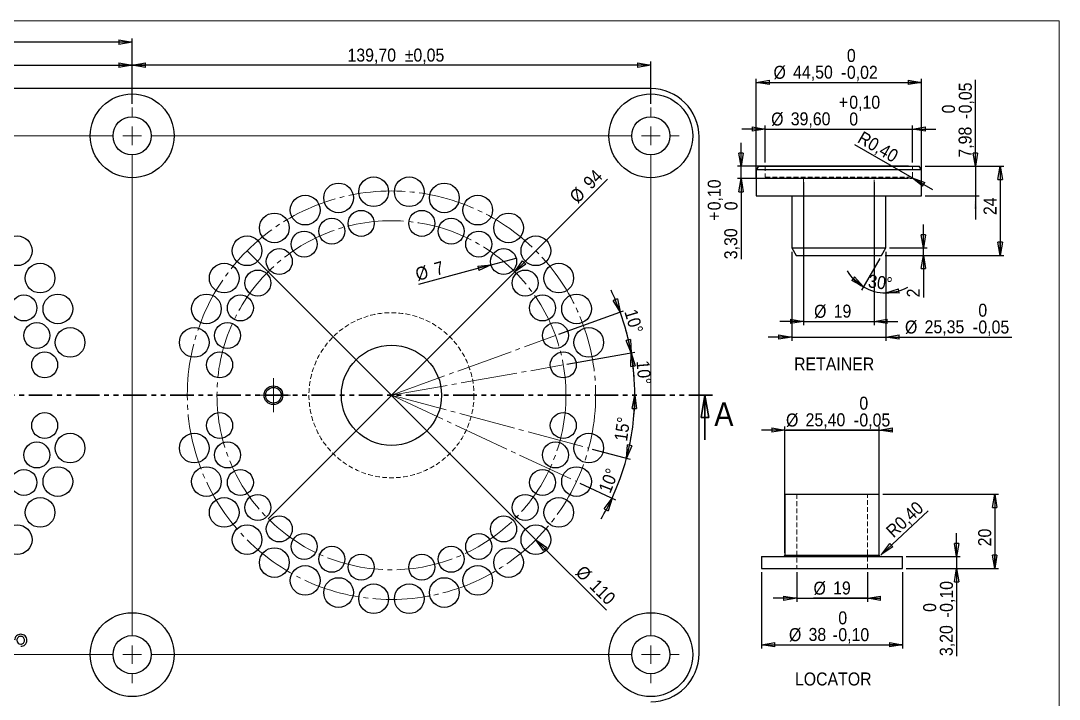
# Model space of a CAD drawing. Header units: millimetres. Extents: x 0 to 840, y 0 to 594.
# Drawn here: x 281 to 840, y 229 to 594 of the extents above; entities that cross this region are included whole.
import ezdxf

# ---------------------------------------------------------------- set-up
doc = ezdxf.new("R2010")
doc.units = ezdxf.units.MM
doc.header["$LTSCALE"] = 2
for name, pattern in [('SLD-Centro', [19.05, 15.24, -1.27, 1.27, -1.27]), ('SLD-Combinazione-di-due-tratteggi', [12.7, 6.35, -1.27, 1.27, -1.27, 1.27, -1.27]), ('SLD-Solido', [0]), ('SLD-Tratteggiato', [1.905, 1.27, -0.635])]:
    doc.linetypes.add(name, pattern=pattern)
doc.layers.add('D', color=3, linetype='SLD-Solido', lineweight=25)
doc.layers.add('SEZ', color=6, linetype='SLD-Combinazione-di-due-tratteggi', lineweight=35)
doc.layers.add('Q', color=2, linetype='SLD-Solido')
doc.styles.add('SLDTEXTSTYLE0', font='GOTHIC.TTF', dxfattribs={"width": 0.913})
doc.dimstyles.new('SLDDIMSTYLE0', dxfattribs={"dimtxt": 7, "dimasz": 7.112, "dimexe": 0, "dimexo": 0.0625, "dimgap": 1.75, "dimtad": 1, "dimlfac": 0.5, "dimrnd": 1e-09, "dimzin": 12, "dimdsep": 46, "dimtxsty": 'SLDTEXTSTYLE0', "dimblk1": 'NONE', "dimblk2": 'CLOSED', "dimsah": 1, "dimcen": 0, "dimadec": 0, "dimazin": 3, "dimtfac": 1, "dimtmove": 0, "dimatfit": 3, "dimldrblk": 'NONE', "dimfxl": 0, "dimfrac": 2, "dimtolj": 1, "dimtzin": 12, "dimarcsym": 0})
doc.dimstyles.new('SLDDIMSTYLE1', dxfattribs={"dimtxt": 7, "dimasz": 7.112, "dimexe": 0, "dimexo": 0.0625, "dimgap": 1.75, "dimtad": 1, "dimdec": 4, "dimzin": 12, "dimdsep": 46, "dimtxsty": 'SLDTEXTSTYLE0', "dimblk1": 'CLOSED', "dimblk2": 'CLOSED', "dimsah": 1, "dimcen": 0.09, "dimazin": 3, "dimtfac": 1, "dimtofl": 0, "dimtmove": 0, "dimatfit": 3, "dimldrblk": 'CLOSED', "dimfxl": 0, "dimfrac": 2, "dimtolj": 1, "dimtzin": 12, "dimarcsym": 0})
doc.dimstyles.new('SLDDIMSTYLE15', dxfattribs={"dimtxt": 7, "dimasz": 7.112, "dimexe": 0, "dimexo": 0.0625, "dimgap": 1.75, "dimtad": 1, "dimlfac": 0.5, "dimrnd": 1e-09, "dimzin": 12, "dimdsep": 46, "dimtxsty": 'SLDTEXTSTYLE0', "dimblk1": 'CLOSED', "dimblk2": 'CLOSED', "dimsah": 1, "dimcen": 0.09, "dimadec": 0, "dimazin": 3, "dimtol": 1, "dimtp": 0.1, "dimtfac": 1, "dimtmove": 0, "dimatfit": 0, "dimldrblk": 'CLOSED', "dimfxl": 0, "dimfrac": 2, "dimtolj": 1, "dimarcsym": 0})
doc.dimstyles.new('SLDDIMSTYLE16', dxfattribs={"dimtxt": 7, "dimasz": 7.112, "dimexe": 0, "dimexo": 0.0625, "dimgap": 1.75, "dimtad": 1, "dimlfac": 0.5, "dimrnd": 1e-09, "dimzin": 12, "dimdsep": 46, "dimtxsty": 'SLDTEXTSTYLE0', "dimblk1": 'CLOSED', "dimsah": 1, "dimcen": 0.09, "dimadec": 0, "dimazin": 3, "dimtol": 1, "dimtm": 0.05, "dimtfac": 1, "dimtmove": 0, "dimatfit": 0, "dimldrblk": 'CLOSED', "dimfxl": 0, "dimfrac": 2, "dimtolj": 1, "dimarcsym": 0})
doc.dimstyles.new('SLDDIMSTYLE17', dxfattribs={"dimtxt": 7, "dimasz": 7.112, "dimexe": 0, "dimexo": 0.0625, "dimgap": 1.75, "dimtad": 1, "dimlfac": 0.5, "dimrnd": 1e-09, "dimdsep": 46, "dimtxsty": 'SLDTEXTSTYLE0', "dimblk1": 'CLOSED', "dimblk2": 'CLOSED', "dimsah": 1, "dimcen": 0, "dimadec": 0, "dimazin": 2, "dimtfac": 1, "dimtofl": 0, "dimtmove": 1, "dimatfit": 3, "dimldrblk": 'CLOSED', "dimfxl": 0, "dimfrac": 2, "dimtolj": 1, "dimtzin": 12, "dimarcsym": 0})
doc.dimstyles.new('SLDDIMSTYLE18', dxfattribs={"dimtxt": 7, "dimasz": 7.112, "dimexe": 0, "dimexo": 0.0625, "dimgap": 1.75, "dimtad": 1, "dimlfac": 0.5, "dimrnd": 1e-09, "dimzin": 12, "dimdsep": 46, "dimtxsty": 'SLDTEXTSTYLE0', "dimblk1": 'CLOSED', "dimblk2": 'CLOSED', "dimsah": 1, "dimcen": 0.09, "dimadec": 0, "dimazin": 3, "dimtfac": 1, "dimtmove": 0, "dimatfit": 0, "dimldrblk": 'CLOSED', "dimfxl": 0, "dimfrac": 2, "dimtolj": 1, "dimtzin": 12, "dimarcsym": 0})
doc.dimstyles.new('SLDDIMSTYLE19', dxfattribs={"dimtxt": 7, "dimasz": 7.112, "dimexe": 0, "dimexo": 0.0625, "dimgap": 1.75, "dimtad": 1, "dimdec": 4, "dimzin": 12, "dimdsep": 46, "dimtxsty": 'SLDTEXTSTYLE0', "dimblk1": 'CLOSED', "dimblk2": 'CLOSED', "dimsah": 1, "dimcen": 0.09, "dimazin": 3, "dimtfac": 1, "dimtofl": 0, "dimtmove": 0, "dimatfit": 3, "dimldrblk": 'CLOSED', "dimfxl": 0, "dimfrac": 2, "dimtolj": 1, "dimtzin": 12, "dimarcsym": 0})
doc.dimstyles.new('SLDDIMSTYLE2', dxfattribs={"dimtxt": 7, "dimasz": 7.112, "dimexe": 0, "dimexo": 0.0625, "dimgap": 1.75, "dimtad": 1, "dimlfac": 0.5, "dimrnd": 1e-09, "dimzin": 12, "dimdsep": 46, "dimtxsty": 'SLDTEXTSTYLE0', "dimblk1": 'CLOSED', "dimblk2": 'CLOSED', "dimsah": 1, "dimcen": 0.09, "dimadec": 0, "dimazin": 3, "dimtfac": 1, "dimtofl": 0, "dimtmove": 0, "dimatfit": 3, "dimldrblk": 'CLOSED', "dimfxl": 0, "dimfrac": 2, "dimtolj": 1, "dimtzin": 12, "dimarcsym": 0})
doc.dimstyles.new('SLDDIMSTYLE20', dxfattribs={"dimtxt": 7, "dimasz": 7.112, "dimexe": 0, "dimexo": 0.0625, "dimgap": 1.75, "dimtad": 1, "dimlfac": 0.5, "dimrnd": 1e-09, "dimzin": 12, "dimdsep": 46, "dimtxsty": 'SLDTEXTSTYLE0', "dimblk1": 'CLOSED', "dimblk2": 'CLOSED', "dimsah": 1, "dimcen": 0.09, "dimadec": 0, "dimazin": 3, "dimtol": 1, "dimtm": 0.05, "dimtfac": 1, "dimtmove": 0, "dimatfit": 0, "dimldrblk": 'CLOSED', "dimfxl": 0, "dimfrac": 2, "dimtolj": 1, "dimarcsym": 0})
doc.dimstyles.new('SLDDIMSTYLE21', dxfattribs={"dimtxt": 7, "dimasz": 7.112, "dimexe": 0, "dimexo": 0.0625, "dimgap": 1.75, "dimtad": 1, "dimlfac": 0.5, "dimrnd": 1e-09, "dimzin": 12, "dimdsep": 46, "dimtxsty": 'SLDTEXTSTYLE0', "dimblk1": 'CLOSED', "dimblk2": 'CLOSED', "dimsah": 1, "dimcen": 0.09, "dimadec": 0, "dimazin": 3, "dimtol": 1, "dimtm": 0.02, "dimtfac": 1, "dimtofl": 0, "dimtmove": 0, "dimatfit": 3, "dimldrblk": 'CLOSED', "dimfxl": 0, "dimfrac": 2, "dimtolj": 1, "dimarcsym": 0})
doc.dimstyles.new('SLDDIMSTYLE22', dxfattribs={"dimtxt": 7, "dimasz": 7.112, "dimexe": 0, "dimexo": 0.0625, "dimgap": 1.75, "dimtad": 1, "dimlfac": 0.5, "dimrnd": 1e-09, "dimzin": 12, "dimdsep": 46, "dimtxsty": 'SLDTEXTSTYLE0', "dimblk1": 'CLOSED', "dimblk2": 'CLOSED', "dimsah": 1, "dimcen": 0.09, "dimadec": 0, "dimazin": 3, "dimtol": 1, "dimtm": 0.1, "dimtfac": 1, "dimtmove": 0, "dimatfit": 0, "dimldrblk": 'CLOSED', "dimfxl": 0, "dimfrac": 2, "dimtolj": 1, "dimarcsym": 0})
doc.dimstyles.new('SLDDIMSTYLE23', dxfattribs={"dimtxt": 7, "dimasz": 7.112, "dimexe": 0, "dimexo": 0.0625, "dimgap": 1.75, "dimtad": 1, "dimlfac": 0.5, "dimrnd": 1e-09, "dimzin": 12, "dimdsep": 46, "dimtxsty": 'SLDTEXTSTYLE0', "dimblk1": 'CLOSED', "dimblk2": 'CLOSED', "dimsah": 1, "dimcen": 0.09, "dimadec": 0, "dimazin": 3, "dimtol": 1, "dimtm": 0.1, "dimtfac": 1, "dimtofl": 0, "dimtmove": 0, "dimatfit": 3, "dimldrblk": 'CLOSED', "dimfxl": 0, "dimfrac": 2, "dimtolj": 1, "dimarcsym": 0})
doc.dimstyles.new('SLDDIMSTYLE24', dxfattribs={"dimtxt": 7, "dimasz": 7.112, "dimexe": 0, "dimexo": 0.0625, "dimgap": 1.75, "dimtad": 1, "dimlfac": 0.5, "dimrnd": 1e-09, "dimdsep": 46, "dimtxsty": 'SLDTEXTSTYLE0', "dimblk1": 'CLOSED', "dimblk2": 'CLOSED', "dimsah": 1, "dimcen": 0, "dimadec": 0, "dimazin": 2, "dimtfac": 1, "dimtofl": 0, "dimtmove": 0, "dimatfit": 3, "dimldrblk": 'CLOSED', "dimfxl": 0, "dimfrac": 2, "dimtolj": 1, "dimtzin": 12, "dimarcsym": 0})
doc.dimstyles.new('SLDDIMSTYLE6', dxfattribs={"dimtxt": 7, "dimasz": 7.112, "dimexe": 0, "dimexo": 0.0625, "dimgap": 1.75, "dimtad": 1, "dimlfac": 0.5, "dimrnd": 1e-09, "dimzin": 12, "dimdsep": 46, "dimtxsty": 'SLDTEXTSTYLE0', "dimblk1": 'CLOSED', "dimblk2": 'CLOSED', "dimsah": 1, "dimcen": 0.09, "dimadec": 0, "dimazin": 3, "dimtol": 1, "dimtp": 0.05, "dimtm": 0.05, "dimtfac": 1, "dimtofl": 0, "dimtmove": 0, "dimatfit": 3, "dimldrblk": 'CLOSED', "dimfxl": 0, "dimfrac": 2, "dimtolj": 1, "dimarcsym": 0})

# ---------------------------------------------------------------- blocks, each defined once
blk = doc.blocks.new('_CLOSED')
at = {"color": 0, "linetype": 'ByBlock', "lineweight": -2}
for p, q in [((-1, 0.166667), (0, 0)), ((-1, 0.166667), (-1, -0.166667)), ((0, 0), (-1, -0.166667)), ((0, 0), (-1, 0))]:
    blk.add_line(p, q, dxfattribs=at)
blk = doc.blocks.new('_D')
at = {"layer": 'Q'}
for q in [(402.51, 470.14), (596.08, 276.57)]:
    blk.add_line((558.08, 314.58), q, dxfattribs=at)
at = {"layer": 'Q', "xscale": 7.112, "yscale": 7.112, "rotation": 135.0000000000002}
blk.add_blockref('_CLOSED', (558.08, 314.58), dxfattribs=at)
at = {"layer": 'Q', "char_height": 7, "attachment_point": 1, "rotation": 315, "style": 'SLDTEXTSTYLE0'}
for s, insert in [('%%c', (583.97, 301.33)), ('110', (591.51, 293.94))]:
    blk.add_mtext(s, dxfattribs=dict(at, insert=insert))
blk = doc.blocks.new('_NONE')
blk = doc.blocks.new('_D_1')
at = {"layer": 'Q'}
for q in [(596.65, 508.72), (413.83, 325.89)]:
    blk.add_line((546.76, 458.83), q, dxfattribs=at)
at = {"layer": 'Q', "xscale": 7.112, "yscale": 7.112, "rotation": 225.0000000000005}
blk.add_blockref('_CLOSED', (546.76, 458.83), dxfattribs=at)
at = {"layer": 'Q', "char_height": 7, "attachment_point": 1, "rotation": 45, "style": 'SLDTEXTSTYLE0'}
for s, insert in [('94', (582.94, 507.8)), ('%%c', (575.55, 500.26))]:
    blk.add_mtext(s, dxfattribs=dict(at, insert=insert))
blk = doc.blocks.new('_D_2')
at = {"layer": 'Q'}
blk.add_line((574.84, 409.03), (611.36, 415.47), dxfattribs=at)
for start, end in [(10, 15.5461), (0, 10), (354.4539, 0)]:
    blk.add_arc((480.29, 392.36), 131.09, start, end, dxfattribs=at)
at = {"layer": 'Q', "xscale": 7.112, "yscale": 7.112}
for p, rotation in [((609.39, 415.12), 281.5527441829682), ((611.38, 392.36), 88.44725581703236)]:
    blk.add_blockref('_CLOSED', p, dxfattribs=dict(at, rotation=rotation))
at = {"layer": 'Q', "insert": (619.21, 411.36), "char_height": 7, "attachment_point": 1, "rotation": 274.9094, "style": 'SLDTEXTSTYLE0'}
blk.add_mtext('10°', dxfattribs=at)
blk = doc.blocks.new('_D_3')
at = {"layer": 'Q'}
for p, q in [((570.5, 425.19), (605.36, 437.88)), ((574.84, 409.03), (611.36, 415.47))]:
    blk.add_line(p, q, dxfattribs=at)
for start, end in [(20, 25.5461), (10, 20), (4.4539, 10)]:
    blk.add_arc((480.29, 392.36), 131.09, start, end, dxfattribs=at)
at = {"layer": 'Q', "xscale": 7.112, "yscale": 7.112}
for p, rotation in [((603.48, 437.19), 291.5527441829676), ((609.39, 415.12), 98.44725581703177)]:
    blk.add_blockref('_CLOSED', p, dxfattribs=dict(at, rotation=rotation))
at = {"layer": 'Q', "insert": (612.38, 439.38), "char_height": 7, "attachment_point": 1, "rotation": 286.715, "style": 'SLDTEXTSTYLE0'}
blk.add_mtext('10°', dxfattribs=at)
blk = doc.blocks.new('_D_4')
at = {"layer": 'Q'}
blk.add_line((588.48, 363.37), (608.85, 357.91), dxfattribs=at)
blk.add_arc((480.29, 392.36), 131.09, 345, 0, dxfattribs=at)
at = {"layer": 'Q', "xscale": 7.112, "yscale": 7.112}
for p, rotation in [((611.38, 392.36), 88.44725581703236), ((606.91, 358.43), 256.5527441829686)]:
    blk.add_blockref('_CLOSED', p, dxfattribs=dict(at, rotation=rotation))
at = {"layer": 'Q', "insert": (600.25, 368.27), "char_height": 7, "attachment_point": 1, "rotation": 81.9414, "style": 'SLDTEXTSTYLE0'}
blk.add_mtext('15°', dxfattribs=at)
blk = doc.blocks.new('_D_5')
at = {"layer": 'Q'}
for p, q in [((588.48, 363.37), (608.85, 357.91)), ((581.8, 345.03), (600.91, 336.12))]:
    blk.add_line(p, q, dxfattribs=at)
for start, end in [(345, 350.5461), (335, 345), (329.4539, 335)]:
    blk.add_arc((480.29, 392.36), 131.09, start, end, dxfattribs=at)
at = {"layer": 'Q', "xscale": 7.112, "yscale": 7.112}
for p, rotation in [((606.91, 358.43), 256.5527441829686), ((599.1, 336.96), 63.4472558170325)]:
    blk.add_blockref('_CLOSED', p, dxfattribs=dict(at, rotation=rotation))
at = {"layer": 'Q', "insert": (591.64, 341.65), "char_height": 7, "attachment_point": 1, "rotation": 68.8112, "style": 'SLDTEXTSTYLE0'}
blk.add_mtext('10°', dxfattribs=at)
blk = doc.blocks.new('_D_11')
at = {"layer": 'Q'}
for p, q in [((340.59, 549.36), (340.59, 572.1)), ((619.99, 549.36), (619.99, 572.1)), ((619.99, 570.1), (340.59, 570.1))]:
    blk.add_line(p, q, dxfattribs=at)
at = {"layer": 'Q', "xscale": 7.112, "yscale": 7.112, "rotation": 180.0000000000004}
blk.add_blockref('_CLOSED', (340.59, 570.1, 14.1), dxfattribs=at)
at = {"layer": 'Q', "xscale": 7.112, "yscale": 7.112}
blk.add_blockref('_CLOSED', (619.99, 570.1, 14.1), dxfattribs=at)
at = {"layer": 'Q', "char_height": 7, "attachment_point": 1, "style": 'SLDTEXTSTYLE0'}
for s, insert in [('139,70', (456.61, 579.04)), (' ±0,05', (485.06, 579.04))]:
    blk.add_mtext(s, dxfattribs=dict(at, insert=insert))
blk = doc.blocks.new('_D_12')
at = {"layer": 'Q'}
for p, q in [((80.19, 549.36), (80.19, 572.1)), ((340.59, 549.36), (340.59, 572.1)), ((80.19, 570.1), (340.59, 570.1))]:
    blk.add_line(p, q, dxfattribs=at)
at = {"layer": 'Q', "xscale": 7.112, "yscale": 7.112, "rotation": 180.0000000000004}
blk.add_blockref('_CLOSED', (80.19, 570.1, 14.1), dxfattribs=at)
at = {"layer": 'Q', "xscale": 7.112, "yscale": 7.112}
blk.add_blockref('_CLOSED', (340.59, 570.1, 14.1), dxfattribs=at)
at = {"layer": 'Q', "char_height": 7, "attachment_point": 1, "style": 'SLDTEXTSTYLE0'}
for s, insert in [('130,20', (187.03, 579.04)), (' ±0,05', (215.47, 579.04))]:
    blk.add_mtext(s, dxfattribs=dict(at, insert=insert))
blk = doc.blocks.new('_D_14')
at = {"layer": 'Q'}
for q in [(547.48, 466.18), (494.83, 452.07)]:
    blk.add_line((533.95, 462.56), q, dxfattribs=at)
at = {"layer": 'Q', "xscale": 7.112, "yscale": 7.112, "rotation": 15.00000000000026}
blk.add_blockref('_CLOSED', (533.95, 462.56, -2.1), dxfattribs=at)
at = {"layer": 'Q', "char_height": 7, "attachment_point": 1, "rotation": 15, "style": 'SLDTEXTSTYLE0'}
for s, insert in [('7', (502.7, 463.49)), ('%%c', (492.53, 460.66))]:
    blk.add_mtext(s, dxfattribs=dict(at, insert=insert))
blk = doc.blocks.new('_D_15')
at = {"layer": 'Q'}
for p, q in [((54.59, 533.46), (54.59, 584.51)), ((340.59, 582.51), (54.59, 582.51)), ((340.59, 549.36), (340.59, 584.51))]:
    blk.add_line(p, q, dxfattribs=at)
at = {"layer": 'Q', "xscale": 7.112, "yscale": 7.112, "rotation": 180.0000000000004}
blk.add_blockref('_CLOSED', (54.59, 582.51, 14.1), dxfattribs=at)
at = {"layer": 'Q', "xscale": 7.112, "yscale": 7.112}
blk.add_blockref('_CLOSED', (340.59, 582.51, 14.1), dxfattribs=at)
at = {"layer": 'Q', "insert": (192.29, 591.45), "char_height": 7, "attachment_point": 1, "style": 'SLDTEXTSTYLE0'}
blk.add_mtext('143', dxfattribs=at)
blk = doc.blocks.new('SW_CENTERMARKSYMBOL_0')
at = {"color": 0, "linetype": 'SLD-Solido', "lineweight": 18}
for p, q in [((-279.4, 10), (-279.4, 15.3)), ((0, 10), (0, 15.3)), ((-529.8, 0), (-289.4, 0)), ((-279.4, 0), (-284.4, 0)), ((-279.4, 0), (-279.4, 5)), ((-279.4, 0), (-279.4, -5)), ((-279.4, 0), (-274.4, 0)), ((-269.4, 0), (-10, 0)), ((0, 0), (-5, 0)), ((0, 0), (0, 5)), ((0, 0), (0, -5)), ((0, 0), (5, 0)), ((10, 0), (15.3, 0)), ((-279.4, -269.4), (-279.4, -10)), ((0, -269.4), (0, -10)), ((-529.8, -279.4), (-289.4, -279.4)), ((-279.4, -279.4), (-284.4, -279.4)), ((-279.4, -279.4), (-279.4, -274.4)), ((-279.4, -279.4), (-279.4, -284.4)), ((-279.4, -279.4), (-274.4, -279.4)), ((-269.4, -279.4), (-10, -279.4)), ((0, -279.4), (-5, -279.4)), ((0, -279.4), (0, -274.4)), ((0, -279.4), (0, -284.4)), ((0, -279.4), (5, -279.4)), ((10, -279.4), (15.3, -279.4)), ((-279.4, -289.4), (-279.4, -294.7)), ((0, -289.4), (0, -294.7))]:
    blk.add_line(p, q, dxfattribs=at)
blk = doc.blocks.new('SW_CENTERMARKSYMBOL_1')
at = {"color": 0, "linetype": 'SLD-Solido', "lineweight": 18}
for p, q in [((0, 5), (0, 9.2)), ((-5, 0), (-9.2, 0)), ((0, 0), (-5, 0)), ((0, 0), (0, 5)), ((0, 0), (0, -5)), ((0, 0), (5, 0)), ((5, 0), (9.2, 0)), ((0, -5), (0, -9.2))]:
    blk.add_line(p, q, dxfattribs=at)
blk = doc.blocks.new('SW_CENTERMARKSYMBOL_3')
at = {"color": 0, "linetype": 'SLD-Solido', "lineweight": 18}
for p, q in [((-279.4, 10), (-279.4, 15.3)), ((0, 10), (0, 15.3)), ((-529.8, 0), (-289.4, 0)), ((-279.4, 0), (-284.4, 0)), ((-279.4, 0), (-279.4, 5)), ((-279.4, 0), (-279.4, -5)), ((-279.4, 0), (-274.4, 0)), ((-269.4, 0), (-10, 0)), ((0, 0), (-5, 0)), ((0, 0), (0, 5)), ((0, 0), (0, -5)), ((0, 0), (5, 0)), ((10, 0), (15.3, 0)), ((-279.4, -269.4), (-279.4, -10)), ((0, -269.4), (0, -10)), ((-529.8, -279.4), (-289.4, -279.4)), ((-279.4, -279.4), (-284.4, -279.4)), ((-279.4, -279.4), (-279.4, -274.4)), ((-279.4, -279.4), (-279.4, -284.4)), ((-279.4, -279.4), (-274.4, -279.4)), ((-269.4, -279.4), (-10, -279.4)), ((0, -279.4), (-5, -279.4)), ((0, -279.4), (0, -274.4)), ((0, -279.4), (0, -284.4)), ((0, -279.4), (5, -279.4)), ((10, -279.4), (15.3, -279.4)), ((-279.4, -289.4), (-279.4, -294.7)), ((0, -289.4), (0, -294.7))]:
    blk.add_line(p, q, dxfattribs=at)
blk = doc.blocks.new('SW_CENTERMARKSYMBOL_4')
at = {"color": 0, "linetype": 'SLD-Solido', "lineweight": 18}
for p, q in [((0, 5), (0, 9.2)), ((-5, 0), (-9.2, 0)), ((0, 0), (-5, 0)), ((0, 0), (0, 5)), ((0, 0), (0, -5)), ((0, 0), (5, 0)), ((5, 0), (9.2, 0)), ((0, -5), (0, -9.2))]:
    blk.add_line(p, q, dxfattribs=at)
blk = doc.blocks.new('_D_26')
at = {"layer": 'Q'}
for p, q in [((668.64, 515.67), (668.64, 528.37)), ((758.89, 515.67), (666.64, 515.67)), ((668.64, 509.07), (668.64, 515.67)), ((758.89, 509.07), (666.64, 509.07)), ((668.64, 509.07), (668.64, 465.59))]:
    blk.add_line(p, q, dxfattribs=at)
at = {"layer": 'Q', "xscale": 7.112, "yscale": 7.112}
for p, rotation in [((668.64, 515.67, 0.2), 270.0000000000004), ((668.64, 509.07, 0.2), 90.0000000000004)]:
    blk.add_blockref('_CLOSED', p, dxfattribs=dict(at, rotation=rotation))
at = {"layer": 'Q', "char_height": 7, "attachment_point": 1, "rotation": 90, "style": 'SLDTEXTSTYLE0'}
for s, insert in [('0,10', (650.65, 491.94)), ('0', (659.7, 491.94)), ('+', (650.65, 486.28)), ('3,30', (659.59, 465.59))]:
    blk.add_mtext(s, dxfattribs=dict(at, insert=insert))
blk = doc.blocks.new('_D_27')
at = {"layer": 'Q'}
for p, q in [((794.85, 515.67), (794.85, 562.23)), ((767.79, 515.67), (796.85, 515.67)), ((794.85, 515.67), (794.85, 499.71)), ((767.79, 499.71), (796.85, 499.71)), ((794.85, 499.71), (794.85, 487.01))]:
    blk.add_line(p, q, dxfattribs=at)
blk.add_solid([(794.85, 499.71), (794.08, 492.6), (795.61, 492.6)], dxfattribs=at)
at = {"layer": 'Q', "xscale": 7.112, "yscale": 7.112, "rotation": 270.0000000000004}
blk.add_blockref('_CLOSED', (794.85, 515.67, 0.2), dxfattribs=at)
at = {"layer": 'Q', "char_height": 7, "attachment_point": 1, "rotation": 90, "style": 'SLDTEXTSTYLE0'}
for s, insert in [('0,05', (785.9, 544.13)), ('0', (776.85, 544.13)), ('-', (785.9, 541.03)), ('7,98', (785.8, 520.34))]:
    blk.add_mtext(s, dxfattribs=dict(at, insert=insert))
blk = doc.blocks.new('_D_28')
at = {"layer": 'Q'}
for p, q in [((767.79, 515.67), (810.19, 515.67)), ((808.19, 515.67), (808.19, 467.67)), ((746.34, 467.67), (810.19, 467.67))]:
    blk.add_line(p, q, dxfattribs=at)
at = {"layer": 'Q', "xscale": 7.112, "yscale": 7.112}
for p, rotation in [((808.19, 515.67, 0.2), 90.0000000000004), ((808.19, 467.67, 0.2), 270.0000000000004)]:
    blk.add_blockref('_CLOSED', p, dxfattribs=dict(at, rotation=rotation))
at = {"layer": 'Q', "insert": (799.25, 489.4), "char_height": 7, "attachment_point": 1, "rotation": 90, "style": 'SLDTEXTSTYLE0'}
blk.add_mtext('24', dxfattribs=at)
blk = doc.blocks.new('_D_29')
at = {"layer": 'Q'}
for q in [(729.85, 527.16), (771.81, 503.17)]:
    blk.add_line((760.79, 509.47), q, dxfattribs=at)
at = {"layer": 'Q', "xscale": 7.112, "yscale": 7.112, "rotation": 150.23798439532}
blk.add_blockref('_CLOSED', (760.79, 509.47, 0.2), dxfattribs=at)
at = {"layer": 'Q', "insert": (734.32, 534.91), "char_height": 7, "attachment_point": 1, "rotation": 330, "style": 'SLDTEXTSTYLE0'}
blk.add_mtext('R0,40', dxfattribs=at)
blk = doc.blocks.new('_D_30')
at = {"layer": 'Q'}
for p, q in [((766.86, 471.67), (766.86, 484.37)), ((748.64, 471.67), (768.86, 471.67)), ((766.86, 467.67), (766.86, 471.67)), ((748.64, 467.67), (768.86, 467.67)), ((766.86, 467.67), (766.86, 445.08))]:
    blk.add_line(p, q, dxfattribs=at)
at = {"layer": 'Q', "xscale": 7.112, "yscale": 7.112}
for p, rotation in [((766.86, 471.67, 0.2), 270.0000000000004), ((766.86, 467.67, 0.2), 90.0000000000004)]:
    blk.add_blockref('_CLOSED', p, dxfattribs=dict(at, rotation=rotation))
at = {"layer": 'Q', "insert": (757.92, 445.08), "char_height": 7, "attachment_point": 1, "rotation": 90, "style": 'SLDTEXTSTYLE0'}
blk.add_mtext('2', dxfattribs=at)
blk = doc.blocks.new('_D_31')
at = {"layer": 'Q'}
for p, q in [((743.34, 465.94), (733.54, 448.97)), ((746.64, 469.67), (746.64, 445.46))]:
    blk.add_line(p, q, dxfattribs=at)
for start, end in [(210.6967, 240), (240, 270), (270, 299.3033)]:
    blk.add_arc((746.64, 471.67), 24.21, start, end, dxfattribs=at)
at = {"layer": 'Q', "xscale": 7.112, "yscale": 7.112}
for p, rotation in [((734.54, 450.71, 0.2), 321.8132873528547), ((746.64, 447.46, 0.2), 188.1867126471466)]:
    blk.add_blockref('_CLOSED', p, dxfattribs=dict(at, rotation=rotation))
at = {"layer": 'Q', "insert": (737.68, 457.45), "char_height": 7, "attachment_point": 1, "rotation": 352.5206, "style": 'SLDTEXTSTYLE0'}
blk.add_mtext('30°', dxfattribs=at)
blk = doc.blocks.new('_D_32')
at = {"layer": 'Q'}
for p, q in [((695.94, 469.67), (695.94, 421.67)), ((746.64, 469.67), (746.64, 421.67)), ((695.94, 423.67), (683.24, 423.67)), ((695.94, 423.67), (746.64, 423.67)), ((746.64, 423.67), (814.55, 423.67))]:
    blk.add_line(p, q, dxfattribs=at)
at = {"layer": 'Q', "xscale": 7.112, "yscale": 7.112}
blk.add_blockref('_CLOSED', (695.94, 423.67, -0.2), dxfattribs=at)
at = {"layer": 'Q', "xscale": 7.112, "yscale": 7.112, "rotation": 180.0000000000004}
blk.add_blockref('_CLOSED', (746.64, 423.67, -0.2), dxfattribs=at)
at = {"layer": 'Q', "char_height": 7, "attachment_point": 1, "style": 'SLDTEXTSTYLE0'}
for s, insert in [('0', (796.45, 441.66)), ('%%c', (756.93, 432.61)), ('25,35', (767.49, 432.72)), ('0,05', (796.45, 432.61)), ('-', (793.35, 432.61))]:
    blk.add_mtext(s, dxfattribs=dict(at, insert=insert))
blk = doc.blocks.new('_D_33')
at = {"layer": 'Q'}
for p, q in [((676.79, 509.69), (676.79, 562.82)), ((676.79, 560.82), (765.79, 560.82)), ((765.79, 509.69), (765.79, 562.82))]:
    blk.add_line(p, q, dxfattribs=at)
at = {"layer": 'Q', "xscale": 7.112, "yscale": 7.112, "rotation": 180.0000000000004}
blk.add_blockref('_CLOSED', (676.79, 560.82, -0.2), dxfattribs=at)
at = {"layer": 'Q', "xscale": 7.112, "yscale": 7.112}
blk.add_blockref('_CLOSED', (765.79, 560.82, -0.2), dxfattribs=at)
at = {"layer": 'Q', "char_height": 7, "attachment_point": 1, "style": 'SLDTEXTSTYLE0'}
for s, insert in [('0', (725.63, 578.82)), ('%%c', (686.11, 569.76)), ('44,50', (696.66, 569.87)), ('-', (722.52, 569.76)), ('0,02', (725.63, 569.76))]:
    blk.add_mtext(s, dxfattribs=dict(at, insert=insert))
blk = doc.blocks.new('_D_34')
at = {"layer": 'Q'}
for p, q in [((681.69, 517.67), (681.69, 537.67)), ((760.89, 517.67), (760.89, 537.67)), ((681.69, 535.67), (668.99, 535.67)), ((681.69, 535.67), (760.89, 535.67)), ((760.89, 535.67), (773.59, 535.67))]:
    blk.add_line(p, q, dxfattribs=at)
at = {"layer": 'Q', "xscale": 7.112, "yscale": 7.112}
blk.add_blockref('_CLOSED', (681.69, 535.67, -0.2), dxfattribs=at)
at = {"layer": 'Q', "xscale": 7.112, "yscale": 7.112, "rotation": 180.0000000000004}
blk.add_blockref('_CLOSED', (760.89, 535.67, -0.2), dxfattribs=at)
at = {"layer": 'Q', "char_height": 7, "attachment_point": 1, "style": 'SLDTEXTSTYLE0'}
for s, insert in [('+', (721.26, 553.66)), ('0,10', (726.92, 553.66)), ('%%c', (684.84, 544.61)), ('39,60', (695.4, 544.72)), ('0', (726.92, 544.61))]:
    blk.add_mtext(s, dxfattribs=dict(at, insert=insert))
blk = doc.blocks.new('_D_35')
at = {"layer": 'Q'}
for p, q in [((702.29, 507.07), (702.29, 430.12)), ((740.29, 507.07), (740.29, 430.12)), ((702.29, 432.12), (689.59, 432.12)), ((702.29, 432.12), (740.29, 432.12)), ((740.29, 432.12), (752.99, 432.12))]:
    blk.add_line(p, q, dxfattribs=at)
at = {"layer": 'Q', "xscale": 7.112, "yscale": 7.112}
blk.add_blockref('_CLOSED', (702.29, 432.12, -0.2), dxfattribs=at)
at = {"layer": 'Q', "xscale": 7.112, "yscale": 7.112, "rotation": 180.0000000000004}
blk.add_blockref('_CLOSED', (740.29, 432.12, -0.2), dxfattribs=at)
at = {"layer": 'Q', "char_height": 7, "attachment_point": 1, "style": 'SLDTEXTSTYLE0'}
for s, insert in [('%%c', (707.96, 441.06)), ('19', (718.52, 441.16))]:
    blk.add_mtext(s, dxfattribs=dict(at, insert=insert))
blk = doc.blocks.new('_D_36')
at = {"layer": 'Q'}
for p, q in [((784.7, 305.44), (784.7, 318.14)), ((757.65, 305.44), (786.7, 305.44)), ((784.7, 305.44), (784.7, 299.04)), ((757.65, 299.04), (786.7, 299.04)), ((784.7, 299.04), (784.7, 251.89))]:
    blk.add_line(p, q, dxfattribs=at)
at = {"layer": 'Q', "xscale": 7.112, "yscale": 7.112}
for p, rotation in [((784.7, 305.44, 0.2), 270.0000000000004), ((784.7, 299.04, 0.2), 90.0000000000004)]:
    blk.add_blockref('_CLOSED', p, dxfattribs=dict(at, rotation=rotation))
at = {"layer": 'Q', "char_height": 7, "attachment_point": 1, "rotation": 90, "style": 'SLDTEXTSTYLE0'}
for s, insert in [('0,10', (775.76, 275.68)), ('0', (766.71, 275.68)), ('-', (775.76, 272.58)), ('3,20', (775.65, 251.89))]:
    blk.add_mtext(s, dxfattribs=dict(at, insert=insert))
blk = doc.blocks.new('_D_37')
at = {"layer": 'Q'}
for p, q in [((745.05, 339.04), (807.3, 339.04)), ((805.3, 339.04), (805.3, 299.04)), ((757.65, 299.04), (807.3, 299.04))]:
    blk.add_line(p, q, dxfattribs=at)
at = {"layer": 'Q', "xscale": 7.112, "yscale": 7.112}
for p, rotation in [((805.3, 339.04, 0.2), 90.0000000000004), ((805.3, 299.04, 0.2), 270.0000000000004)]:
    blk.add_blockref('_CLOSED', p, dxfattribs=dict(at, rotation=rotation))
at = {"layer": 'Q', "insert": (796.36, 311), "char_height": 7, "attachment_point": 1, "rotation": 90, "style": 'SLDTEXTSTYLE0'}
blk.add_mtext('20', dxfattribs=at)
blk = doc.blocks.new('_D_38')
at = {"layer": 'Q'}
for p, q in [((698.65, 297.04), (698.65, 281.02)), ((736.65, 297.04), (736.65, 281.02)), ((698.65, 283.02), (685.95, 283.02)), ((698.65, 283.02), (736.65, 283.02)), ((736.65, 283.02), (707.65, 283.02))]:
    blk.add_line(p, q, dxfattribs=at)
at = {"layer": 'Q', "xscale": 7.112, "yscale": 7.112}
blk.add_blockref('_CLOSED', (698.65, 283.02, -0.2), dxfattribs=at)
at = {"layer": 'Q', "xscale": 7.112, "yscale": 7.112, "rotation": 180.0000000000004}
blk.add_blockref('_CLOSED', (736.65, 283.02, -0.2), dxfattribs=at)
at = {"layer": 'Q', "char_height": 7, "attachment_point": 1, "style": 'SLDTEXTSTYLE0'}
for s, insert in [('%%c', (707.65, 291.96)), ('19', (718.21, 292.07))]:
    blk.add_mtext(s, dxfattribs=dict(at, insert=insert))
blk = doc.blocks.new('_D_39')
at = {"layer": 'Q'}
for p, q in [((692.25, 307.44), (692.25, 375.59)), ((743.05, 307.44), (743.05, 375.59)), ((692.25, 373.59), (679.55, 373.59)), ((692.25, 373.59), (743.05, 373.59)), ((743.05, 373.59), (692.84, 373.59))]:
    blk.add_line(p, q, dxfattribs=at)
at = {"layer": 'Q', "xscale": 7.112, "yscale": 7.112}
blk.add_blockref('_CLOSED', (692.25, 373.59, -0.2), dxfattribs=at)
at = {"layer": 'Q', "xscale": 7.112, "yscale": 7.112, "rotation": 180.0000000000004}
blk.add_blockref('_CLOSED', (743.05, 373.59, -0.2), dxfattribs=at)
at = {"layer": 'Q', "char_height": 7, "attachment_point": 1, "style": 'SLDTEXTSTYLE0'}
for s, insert in [('0', (732.36, 391.58)), ('%%c', (692.84, 382.53)), ('25,40', (703.39, 382.64)), ('0,05', (732.36, 382.53)), ('-', (729.25, 382.53))]:
    blk.add_mtext(s, dxfattribs=dict(at, insert=insert))
blk = doc.blocks.new('_D_40')
at = {"layer": 'Q'}
for p, q in [((679.65, 297.04), (679.65, 255.99)), ((755.65, 297.04), (755.65, 255.99)), ((679.65, 257.99), (755.65, 257.99))]:
    blk.add_line(p, q, dxfattribs=at)
at = {"layer": 'Q', "xscale": 7.112, "yscale": 7.112, "rotation": 180.0000000000004}
blk.add_blockref('_CLOSED', (679.65, 257.99, -0.2), dxfattribs=at)
at = {"layer": 'Q', "xscale": 7.112, "yscale": 7.112}
blk.add_blockref('_CLOSED', (755.65, 257.99, -0.2), dxfattribs=at)
at = {"layer": 'Q', "char_height": 7, "attachment_point": 1, "style": 'SLDTEXTSTYLE0'}
for s, insert in [('0', (721.02, 275.98)), ('%%c', (694.43, 266.93)), ('38', (704.98, 267.04)), ('-', (717.92, 266.93)), ('0,10', (721.02, 266.93))]:
    blk.add_mtext(s, dxfattribs=dict(at, insert=insert))
blk = doc.blocks.new('_D_41')
at = {"layer": 'Q'}
for q in [(769.44, 330.05), (743.85, 306.24)]:
    blk.add_line((744.43, 306.79), q, dxfattribs=at)
at = {"layer": 'Q', "xscale": 7.112, "yscale": 7.112, "rotation": 222.9351406139407}
blk.add_blockref('_CLOSED', (744.43, 306.79, -0.2), dxfattribs=at)
at = {"layer": 'Q', "insert": (746.04, 320.3), "char_height": 7, "attachment_point": 1, "rotation": 42.9351, "style": 'SLDTEXTSTYLE0'}
blk.add_mtext('R0,40', dxfattribs=at)

msp = doc.modelspace()

# ---------------------------------------------------------------- linework, layer by layer
at = {"color": 179, "linetype": 'SLD-Solido', "lineweight": 18}
for p, q in [((0.02208, 594.01728), (840.02208, 594.01728)), ((840.02208, 594.01728), (840.02208, 0.01728))]:
    msp.add_line(p, q, dxfattribs=at)
at = {"color": 7, "linetype": 'SLD-Tratteggiato', "lineweight": 18}
for p, q in [((681.69462, 515.6694), (681.69462, 509.8694)), ((760.89462, 509.8694), (760.89462, 515.6694)), ((681.70618, 509.8694), (760.88305, 509.8694)), ((682.49462, 509.0694), (721.29462, 509.0694)), ((702.29462, 509.0694), (702.29462, 467.6694)), ((721.29462, 509.0694), (760.09462, 509.0694)), ((740.29462, 467.6694), (740.29462, 509.0694)), ((698.64688, 339.04143), (698.64688, 299.04143)), ((736.64688, 299.04143), (736.64688, 339.04143)), ((743.04688, 306.24143), (692.24688, 306.24143))]:
    msp.add_line(p, q, dxfattribs=at)
at = {"color": 7, "linetype": 'SLD-Centro', "lineweight": 18}
for q in [(568.62548, 424.50987), (572.8663, 408.6829), (586.54621, 363.88988), (579.98823, 345.87196)]:
    msp.add_line((480.29437, 392.35997), q, dxfattribs=at)
for radius in [110, 94]:
    msp.add_circle((480.29437, 392.35997), radius, dxfattribs=at)
at = {"color": 7, "linetype": 'SLD-Tratteggiato', "lineweight": 18}
msp.add_circle((480.29437, 392.35997), 44.45, dxfattribs=at)
for centre, start, end in [((682.49462, 509.8694), 180, 270), ((760.09462, 509.8694), 270, 0)]:
    msp.add_arc(centre, 0.8, start, end, dxfattribs=at)
at = {"color": 7, "linetype": 'SLD-Solido', "lineweight": 18}
msp.add_arc((416.69437, 392.35997), 5, 255, 195, dxfattribs=at)
at = {"layer": 'D'}
for p, q in [((619.99437, 557.45997), (80.59437, 557.45997)), ((645.99437, 253.25997), (645.99437, 531.45997)), ((677.94932, 515.6694), (676.79462, 513.6694)), ((677.94932, 515.6694), (721.29462, 515.6694)), ((721.29462, 515.6694), (764.63992, 515.6694)), ((765.79462, 513.6694), (764.63992, 515.6694)), ((676.79462, 513.6694), (676.79462, 499.7094)), ((721.29462, 513.6694), (676.79462, 513.6694)), ((765.79462, 513.6694), (721.29462, 513.6694)), ((765.79462, 499.7094), (765.79462, 513.6694)), ((676.79462, 499.7094), (721.29462, 499.7094)), ((695.94462, 499.7094), (695.94462, 471.6694)), ((721.29462, 499.7094), (765.79462, 499.7094)), ((746.64462, 471.6694), (746.64462, 499.7094)), ((695.94462, 471.6694), (698.25402, 467.6694)), ((695.94462, 471.6694), (721.29462, 471.6694)), ((721.29462, 471.6694), (746.64462, 471.6694)), ((744.33522, 467.6694), (746.64462, 471.6694)), ((698.25402, 467.6694), (721.29462, 467.6694)), ((721.29462, 467.6694), (744.33522, 467.6694)), ((692.24688, 339.04143), (692.24688, 306.24143)), ((692.24688, 339.04143), (717.64688, 339.04143)), ((717.64688, 339.04143), (743.04688, 339.04143)), ((743.04688, 306.24143), (743.04688, 339.04143)), ((679.64688, 305.44143), (679.64688, 299.04143)), ((679.64688, 305.44143), (717.64688, 305.44143)), ((692.24688, 306.24143), (717.64688, 306.24143)), ((717.64688, 306.24143), (743.04688, 306.24143)), ((717.64688, 305.44143), (755.64688, 305.44143)), ((755.64688, 299.04143), (755.64688, 305.44143)), ((679.64688, 299.04143), (717.64688, 299.04143)), ((717.64688, 299.04143), (755.64688, 299.04143))]:
    msp.add_line(p, q, dxfattribs=at)
for centre, radius in [((340.59437, 532.05997), 22.6), ((619.99437, 532.05997), 22.6), ((340.59437, 532.05997), 10.3), ((619.99437, 532.05997), 10.3), ((470.70724, 501.94139), 8), ((489.8815, 501.94139), 8), ((451.82427, 498.61181), 8), ((508.76446, 498.61181), 8), ((433.80636, 492.05383), 8), ((526.78238, 492.05383), 8), ((417.20096, 482.4667), 8), ((448.14448, 480.69108), 7), ((463.97144, 484.9319), 7), ((496.6173, 484.9319), 7), ((512.44426, 480.69108), 7), ((543.38778, 482.4667), 8), ((278.67612, 470.14172), 8), ((402.51262, 470.14172), 8), ((433.29437, 473.76636), 7), ((527.29437, 473.76636), 7), ((558.07612, 470.14172), 8), ((419.87233, 464.36815), 7), ((540.7164, 464.36815), 7), ((291.00109, 455.45338), 8), ((390.18764, 455.45338), 8), ((408.28619, 452.78201), 7), ((552.30255, 452.78201), 7), ((570.40109, 455.45338), 8), ((282.30076, 439.35997), 7), ((300.58823, 438.84798), 8), ((380.60051, 438.84798), 8), ((398.88798, 439.35997), 7), ((561.70076, 439.35997), 7), ((579.98823, 438.84798), 8), ((289.22548, 424.50987), 7), ((391.96326, 424.50987), 7), ((568.62548, 424.50987), 7), ((307.14621, 420.83007), 8), ((374.04253, 420.83007), 8), ((586.54621, 420.83007), 8), ((293.4663, 408.6829), 7), ((387.72244, 408.6829), 7), ((480.29437, 392.35997), 27), ((572.8663, 408.6829), 7), ((416.69437, 392.35997), 5.05), ((416.69437, 392.35997), 4.2), ((293.4663, 376.03704), 7), ((387.72244, 376.03704), 7), ((572.8663, 376.03704), 7), ((307.14621, 363.88988), 8), ((374.04253, 363.88988), 8), ((586.54621, 363.88988), 8), ((289.22548, 360.21008), 7), ((391.96326, 360.21008), 7), ((568.62548, 360.21008), 7), ((300.58823, 345.87196), 8), ((380.60051, 345.87196), 8), ((579.98823, 345.87196), 8), ((282.30076, 345.35997), 7), ((398.88798, 345.35997), 7), ((561.70076, 345.35997), 7), ((291.00109, 329.26657), 8), ((390.18764, 329.26657), 8), ((408.28619, 331.93794), 7), ((552.30255, 331.93794), 7), ((570.40109, 329.26657), 8), ((419.87233, 320.3518), 7), ((540.7164, 320.3518), 7), ((278.67612, 314.57823), 8), ((402.51262, 314.57823), 8), ((558.07612, 314.57823), 8), ((433.29437, 310.95359), 7), ((527.29437, 310.95359), 7), ((417.20096, 302.25325), 8), ((448.14448, 304.02887), 7), ((512.44426, 304.02887), 7), ((543.38778, 302.25325), 8), ((463.97144, 299.78804), 7), ((496.6173, 299.78804), 7), ((433.80636, 292.66612), 8), ((526.78238, 292.66612), 8), ((451.82427, 286.10813), 8), ((508.76446, 286.10813), 8), ((470.70724, 282.77856), 8), ((489.8815, 282.77856), 8), ((340.59437, 252.65997), 22.6), ((619.99437, 252.65997), 22.6), ((340.59437, 252.65997), 10.3), ((619.99437, 252.65997), 10.3)]:
    msp.add_circle(centre, radius, dxfattribs=at)
for centre, radius, start, end in [((619.99437, 531.45997), 26, 0, 90), ((691.44688, 306.24143), 0.8, 270, 0), ((743.84688, 306.24143), 0.8, 180, 270), ((280.52619, 260.35869), 3.27128, 88.7815048, 178.8120825), ((280.66366, 260.39697), 3.23297, 0.0263861, 91.2036178), ((280.62642, 260.43766), 2.11477, 90.6029738, 181.062044), ((280.63712, 260.36951), 2.1253, 179.2195364, 268.8846809), ((280.65211, 260.41114), 3.24455, 268.5094201, 359.7759988), ((280.55582, 260.3293), 2.08506, 271.0974855, 1.4383322), ((280.5704, 260.4804), 2.07218, 357.268013, 89.066308), ((619.99437, 253.25997), 26, 270, 0)]:
    msp.add_arc(centre, radius, start, end, dxfattribs=at)
at = {"layer": 'SEZ'}
msp.add_line((653.19436, 392.35997), (44.90873, 392.35997), dxfattribs=at)
at = {"layer": 'SEZ', "linetype": 'SLD-Solido'}
msp.add_line((649.19436, 368.35997), (649.19436, 392.35997), dxfattribs=at)

# ---------------------------------------------------------------- block references
at = {"color": 7, "linetype": 'SLD-Solido', "lineweight": 18}
for name, p in [('SW_CENTERMARKSYMBOL_0', (619.99437, 532.05997)), ('SW_CENTERMARKSYMBOL_3', (619.99437, 532.05997)), ('SW_CENTERMARKSYMBOL_1', (416.69437, 392.35997)), ('SW_CENTERMARKSYMBOL_4', (416.69437, 392.35997))]:
    msp.add_blockref(name, p, dxfattribs=at)
at = {"layer": 'SEZ', "xscale": 12, "yscale": 12, "rotation": 90.0000000000004}
msp.add_blockref('_CLOSED', (649.19436, 392.35997), dxfattribs=at)

# ---------------------------------------------------------------- texts
at = {"char_height": 7, "attachment_point": 1, "style": 'SLDTEXTSTYLE0'}
for s, insert in [('RETAINER', (697.17129, 412.6886)), ('LOCATOR', (697.6376, 243.05467))]:
    msp.add_mtext(s, dxfattribs=dict(at, insert=insert))
at = {"layer": 'SEZ', "insert": (654.19686, 388.50465), "char_height": 12.7, "attachment_point": 1, "style": 'SLDTEXTSTYLE0'}
msp.add_mtext('A', dxfattribs=at)

# ---------------------------------------------------------------- dimensions: what is measured, and where the dimension line sits
at = {"layer": 'Q'}
for base, p1, p2, dimstyle, picture, middle in [((54.59437, 582.50797), (340.59437, 532.05997), (54.59437, 531.45997), 'SLDDIMSTYLE2', '_D_15', (200.04802, 582.50797)), ((340.59437, 570.09903), (80.19437, 532.05997), (340.59437, 532.05997), 'SLDDIMSTYLE6', '_D_12', (214.15657, 570.09903)), ((340.59437, 570.09903), (619.99437, 532.05997), (340.59437, 532.05997), 'SLDDIMSTYLE6', '_D_11', (483.7392, 570.09903))]:
    dim = msp.add_linear_dim(base=base, p1=p1, p2=p2, dimstyle=dimstyle, dxfattribs=at)
    dim.commit()
    dim.dimension.update_dxf_attribs({"geometry": picture, "text_midpoint": middle, "dimtype": 160})
for base, p1, p2, dimstyle, picture, middle in [((765.79462, 560.8227), (676.79462, 507.6894), (765.79462, 507.6894), 'SLDDIMSTYLE21', '_D_33', (714.91685, 560.8227)), ((760.89462, 535.6694), (681.69462, 515.6694), (760.89462, 515.6694), 'SLDDIMSTYLE15', '_D_34', (714.93292, 535.6694)), ((740.29462, 432.11626), (702.29462, 509.0694), (740.29462, 509.0694), 'SLDDIMSTYLE18', '_D_35', (718.41066, 432.11626)), ((746.64462, 423.6694), (695.94462, 471.6694), (746.64462, 471.6694), 'SLDDIMSTYLE20', '_D_32', (785.74377, 423.6694)), ((743.04688, 382.64143), (692.24688, 305.44143), (743.04688, 305.44143), 'SLDDIMSTYLE20', '_D_39', (721.64688, 382.64143)), ((755.64688, 267.04143), (679.64688, 299.04143), (755.64688, 299.04143), 'SLDDIMSTYLE23', '_D_40', (716.77381, 267.04143)), ((736.64688, 288.63201), (698.64688, 299.04143), (736.64688, 299.04143), 'SLDDIMSTYLE18', '_D_38', (718.10037, 288.63201))]:
    dim = msp.add_linear_dim(base=base, p1=p1, p2=p2, text='%%c<>', dimstyle=dimstyle, dxfattribs=at)
    dim.commit()
    dim.dimension.update_dxf_attribs({"geometry": picture, "text_midpoint": middle, "dimtype": 160})
for base, p1, p2, dimstyle, picture, middle in [((785.79462, 499.7094), (765.79462, 515.6694), (765.79462, 499.7094), 'SLDDIMSTYLE16', '_D_27', (785.79462, 541.28388)), ((659.58982, 515.6694), (760.89462, 509.0694), (760.89462, 515.6694), 'SLDDIMSTYLE15', '_D_26', (659.58982, 487.81934)), ((802.63073, 467.6694), (765.79462, 515.6694), (744.33522, 467.6694), 'SLDDIMSTYLE2', '_D_28', (802.63073, 494.5748)), ((761.30599, 471.6694), (746.64462, 467.6694), (746.64462, 471.6694), 'SLDDIMSTYLE18', '_D_30', (761.30599, 447.6694)), ((799.74688, 299.04143), (743.04688, 339.04143), (755.64688, 299.04143), 'SLDDIMSTYLE18', '_D_37', (799.74688, 316.17518)), ((775.64688, 299.04143), (755.64688, 305.44143), (755.64688, 299.04143), 'SLDDIMSTYLE22', '_D_36', (775.64688, 272.83598))]:
    dim = msp.add_linear_dim(base=base, p1=p1, p2=p2, angle=90, dimstyle=dimstyle, dxfattribs=at)
    dim.commit()
    dim.dimension.update_dxf_attribs({"geometry": picture, "text_midpoint": middle, "dimtype": 160})
for center, mpoint, dimstyle, picture, middle in [((760.09462, 509.8694), (760.78744, 509.4694), 'SLDDIMSTYLE17', '_D_29', (739.66906, 521.66213)), ((743.84688, 306.24143), (744.43258, 306.78637), 'SLDDIMSTYLE24', '_D_41', (761.19207, 322.37941))]:
    dim = msp.add_radius_dim(center=center, mpoint=mpoint, dimstyle=dimstyle, dxfattribs=at)
    dim.commit()
    dim.dimension.update_dxf_attribs({"geometry": picture, "text_midpoint": middle, "dimtype": 164})
for p1, p2, picture, middle in [((413.82633, 325.89194), (546.76241, 458.82801), '_D_1', (589.33568, 501.40129)), ((402.51262, 470.14172), (558.07612, 314.57823), '_D', (586.93753, 285.71685)), ((547.47789, 466.17988), (533.95492, 462.55642), '_D_14', (502.05591, 454.00912))]:
    dim = msp.add_diameter_dim_2p(p1=p1, p2=p2, dimstyle='SLDDIMSTYLE0', dxfattribs=at)
    dim.commit()
    dim.dimension.update_dxf_attribs({"geometry": picture, "text_midpoint": middle, "dimtype": 163})
for base, line1, line2, dimstyle, picture, middle in [((740.37966, 448.28825), ((744.33522, 467.6694), (746.64462, 471.6694)), ((746.64462, 499.7094), (746.64462, 471.6694)), 'SLDDIMSTYLE19', '_D_31', (743.49376, 447.6694)), ((606.91448, 426.28773), ((572.8663, 408.6829), (480.29437, 392.35997)), ((568.62548, 424.50987), (480.29437, 392.35997)), 'SLDDIMSTYLE1', '_D_3', (605.84239, 430.06194)), ((610.88233, 403.78494), ((653.19436, 392.35997), (44.90873, 392.35997)), ((480.29437, 392.35997), (572.8663, 408.6829)), 'SLDDIMSTYLE1', '_D_2', (610.90024, 403.57833)), ((610.25969, 375.24971), ((480.29437, 392.35997), (586.54621, 363.88988)), ((653.19436, 392.35997), (44.90873, 392.35997)), 'SLDDIMSTYLE1', '_D_4', (610.0867, 373.9835)), ((603.47565, 347.52565), ((579.98823, 345.87196), (480.29437, 392.35997)), ((586.54621, 363.88988), (480.29437, 392.35997)), 'SLDDIMSTYLE1', '_D_5', (602.51893, 344.97957))]:
    dim = msp.add_angular_dim_2l(base=base, line1=line1, line2=line2, dimstyle=dimstyle, dxfattribs=at)
    dim.commit()
    dim.dimension.update_dxf_attribs({"geometry": picture, "text_midpoint": middle, "dimtype": 162})

doc.saveas('drawing.dxf')
